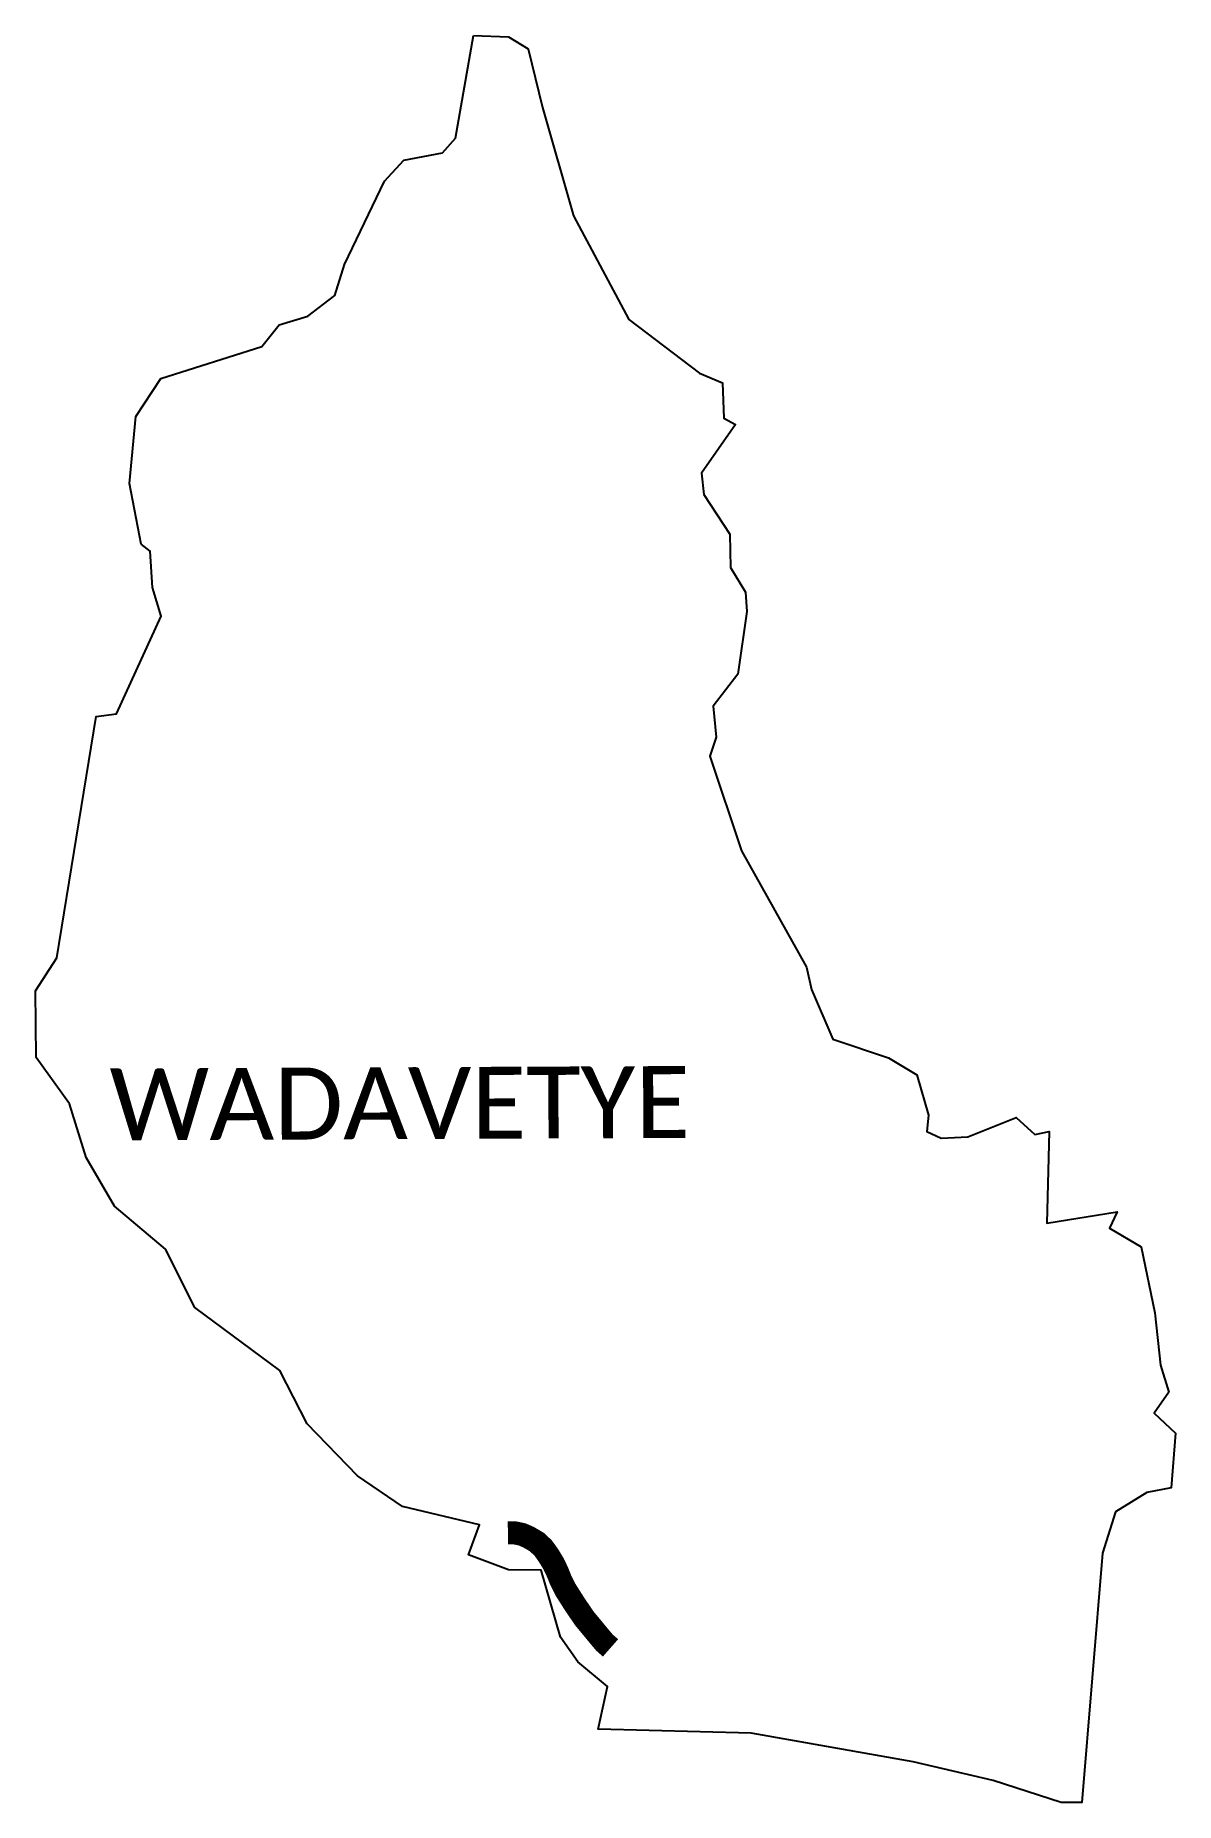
# Model space of a CAD drawing. Header units: metres. Extents: x 320666 to 323141, y 1845427 to 1849262.
import ezdxf

# ---------------------------------------------------------------- set-up
doc = ezdxf.new("R2010")
doc.units = ezdxf.units.M
doc.layers.add('ARTIFICIALLY PROTECTED', color=10, linetype='Continuous')
doc.layers.add('VILLAGE NAME', color=250, linetype='Continuous')
doc.styles.get("Standard").update_dxf_attribs({"font": 'simplex.shx'})

msp = doc.modelspace()

# ---------------------------------------------------------------- linework, layer by layer
at = {"color": 3, "flags": 128}
for points in [[(321692.7, 1849258.6), (321735.1, 1849232.3), (321766.3, 1849105), (321833.4, 1848869.7), (321953.7, 1848645.2), (322107.2, 1848528.3), (322156.8, 1848507.7), (322160.1, 1848430.8), (322185.3, 1848417.6), (322111.4, 1848311.6), (322116.3, 1848265.2), (322173, 1848179.5), (322174.5, 1848107.3), (322207, 1848053.8), (322209.7, 1848011.4), (322190.6, 1847875.8), (322137.2, 1847806.3), (322143.4, 1847738.9), (322129.4, 1847697.4), (322198.5, 1847492.1), (322339.3, 1847239.7), (322349.9, 1847191.7), (322396.6, 1847083.8), (322517.3, 1847043.5), (322578.7, 1847006.2), (322604.1, 1846918.4), (322600.4, 1846883.2), (322631.8, 1846869.2), (322689.6, 1846871.4), (322794.7, 1846913.5), (322834.9, 1846877.1), (322865.8, 1846883.6), (322860.9, 1846684.2), (323013.9, 1846708.7), (322996.6, 1846673.7), (323065.7, 1846632.8), (323095, 1846489.8), (323107.5, 1846376.4), (323125.7, 1846317.4), (323094.1, 1846272.5), (323140.5, 1846229), (323130.9, 1846109.9), (323077.9, 1846100.2), (323010, 1846058.3), (322982.1, 1845968.2), (322936.8, 1845427.1), (322892.1, 1845427.4), (322744.7, 1845475.1), (322571.2, 1845515.5), (322219, 1845577.8), (321887.4, 1845586.5), (321907.2, 1845679.4), (321843, 1845732.4), (321805.3, 1845786.5), (321763.5, 1845931.4), (321692.8, 1845932.1), (321606.2, 1845964.9), (321629.7, 1846030.1), (321462.9, 1846069.6), (321365.2, 1846136.5), (321255.5, 1846249.1), (321196.2, 1846365.1), (321011.9, 1846501.1), (320948.3, 1846627.9), (320838, 1846721.1), (320776.1, 1846826.9), (320740.3, 1846943.7), (320667.5, 1847044), (320665.9, 1847188.4), (320712.3, 1847260.4), (320797.9, 1847783.8), (320841.8, 1847789.5), (320939.1, 1848001.4), (320920.4, 1848063.7), (320914.9, 1848142.8), (320895.5, 1848157.4), (320870.2, 1848289.5), (320884, 1848434.7), (320938.4, 1848517), (321157.1, 1848586.5), (321195, 1848633.3), (321257.5, 1848652.1), (321315.6, 1848697.1), (321336.6, 1848764.5), (321423.8, 1848945), (321465.9, 1848990.6), (321549.3, 1849006.5), (321577.9, 1849038.7), (321616.9, 1849261.6)], [(321616.9, 1849261.6), (321692.7, 1849258.6)]]:
    msp.add_lwpolyline(points, dxfattribs=at)
at = {"layer": 'ARTIFICIALLY PROTECTED', "flags": 128}
msp.add_lwpolyline([(321691.4, 1846012.5, 50, 50, 0), (321705.4, 1846012.7, 50, 50, 0), (321722.4, 1846009.1, 50, 50, 0), (321736.3, 1846003, 50, 50, 0), (321744.5, 1845998.2, 50, 50, 0), (321754.4, 1845992.3, 50, 50, 0), (321767.7, 1845979.8, 50, 50, 0), (321773, 1845972.7, 50, 50, 0), (321780.5, 1845961.8, 50, 50, 0), (321790.4, 1845945.5, 50, 50, 0), (321798.4, 1845928.8, 50, 50, 0), (321806.3, 1845909.3, 50, 50, 0), (321816.6, 1845888.8, 50, 50, 0), (321835.9, 1845858.5, 50, 50, 0), (321857.2, 1845827, 50, 50, 0), (321888.5, 1845789.3, 50, 50, 0), (321901, 1845774.4, 50, 50, 0), (321914.1, 1845762.9, 0, 0, 0)], format="xyseb", dxfattribs=at)

# ---------------------------------------------------------------- texts
at = {"layer": 'VILLAGE NAME', "insert": (320826.7, 1847020.1), "char_height": 155.989, "attachment_point": 1, "rotation": 0.2435}
msp.add_mtext_dynamic_manual_height_columns('{\\fCalibri|b0|i0|c0|p34;WADAVETYE}', width=1946.695, gutter_width=779.9, heights=[0], dxfattribs=at)

doc.saveas('drawing.dxf')
